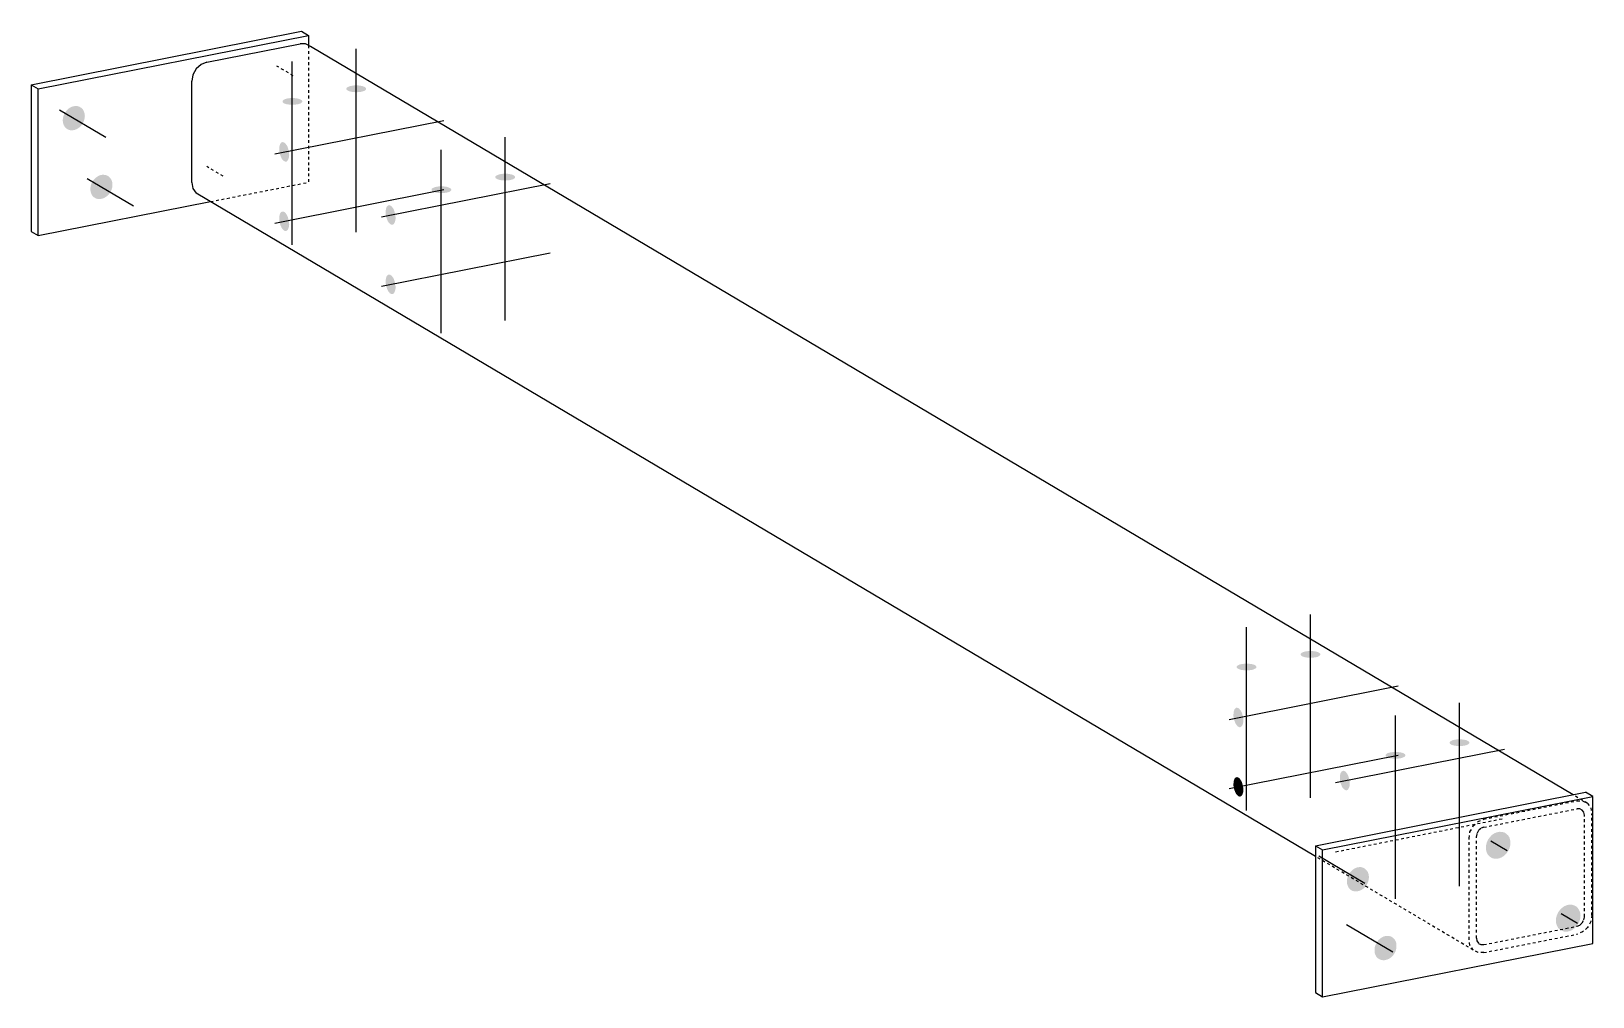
# Model space of a CAD drawing. Header units: millimetres. Extents: x 10 to 28380, y 5 to 690.
# Drawn here: x 10 to 1110, y 10 to 690 of the extents above; entities that cross this region are included whole.
import ezdxf

# ---------------------------------------------------------------- set-up
doc = ezdxf.new("R2010")
doc.units = ezdxf.units.MM
doc.linetypes.add('DXK_LINE_DOT2', pattern=[3.9198, 1.9599, -1.9599])
doc.layers.add('STÅL', color=7, linetype='Continuous')

msp = doc.modelspace()

# ---------------------------------------------------------------- hatches: boundary and pattern name
at = {"layer": 'STÅL', "linetype": 'Continuous'}
for points in [[(238.7, 646.7), (237.2, 646.8), (235.8, 646.9), (234.6, 647.2), (233.5, 647.5), (232.6, 647.9), (232, 648.4), (231.7, 648.9), (231.7, 649.4), (232, 649.9), (232.6, 650.3), (233.5, 650.7), (234.6, 651.1), (235.8, 651.3), (237.2, 651.5), (238.7, 651.5), (240.1, 651.5), (241.5, 651.3), (242.8, 651.1), (243.9, 650.7), (244.7, 650.3), (245.3, 649.9), (245.6, 649.4), (245.6, 648.9), (245.3, 648.4), (244.7, 647.9), (243.9, 647.5), (242.8, 647.2), (241.5, 646.9), (240.1, 646.8)], [(193.6, 637.9), (192.2, 637.9), (190.8, 638.1), (189.5, 638.3), (188.4, 638.6), (187.6, 639), (187, 639.5), (186.7, 640), (186.7, 640.5), (187, 641), (187.6, 641.4), (188.4, 641.8), (189.5, 642.2), (190.8, 642.4), (192.2, 642.6), (193.6, 642.6), (195.1, 642.6), (196.5, 642.4), (197.8, 642.2), (198.8, 641.8), (199.7, 641.4), (200.3, 641), (200.6, 640.5), (200.6, 640), (200.3, 639.5), (199.7, 639), (198.8, 638.6), (197.8, 638.3), (196.5, 638.1), (195.1, 637.9)], [(33.3, 632.2), (34.4, 633.7), (35.7, 635), (37.2, 636), (38.8, 636.7), (40.4, 637), (42, 637), (43.5, 636.5), (44.8, 635.8), (45.9, 634.7), (46.7, 633.3), (47.2, 631.7), (47.4, 630), (47.2, 628.2), (46.7, 626.4), (45.9, 624.7), (44.8, 623.2), (43.5, 621.9), (42, 620.9), (40.4, 620.2), (38.8, 619.9), (37.2, 619.9), (35.7, 620.4), (34.4, 621.1), (33.3, 622.2), (32.5, 623.6), (32, 625.2), (31.8, 626.9), (32, 628.7), (32.5, 630.5)], [(191.1, 605.3), (191.3, 603.9), (191.4, 602.5), (191.3, 601.2), (191, 600), (190.6, 599.1), (190.1, 598.4), (189.5, 597.9), (188.9, 597.8), (188.2, 598), (187.4, 598.4), (186.7, 599.2), (186, 600.2), (185.5, 601.3), (185, 602.7), (184.6, 604.1), (184.4, 605.5), (184.4, 606.9), (184.5, 608.2), (184.7, 609.4), (185.1, 610.3), (185.6, 611), (186.2, 611.5), (186.8, 611.6), (187.6, 611.4), (188.3, 611), (189, 610.2), (189.7, 609.3), (190.3, 608.1), (190.7, 606.8)], [(52.8, 583.8), (53.8, 585.3), (55.2, 586.6), (56.7, 587.6), (58.2, 588.3), (59.9, 588.6), (61.5, 588.5), (63, 588.1), (64.3, 587.3), (65.4, 586.2), (66.2, 584.9), (66.7, 583.3), (66.8, 581.6), (66.7, 579.8), (66.2, 578), (65.4, 576.3), (64.3, 574.8), (62.9, 573.5), (61.5, 572.5), (59.9, 571.8), (58.2, 571.5), (56.6, 571.5), (55.2, 571.9), (53.8, 572.7), (52.7, 573.8), (51.9, 575.2), (51.4, 576.8), (51.3, 578.5), (51.4, 580.3), (51.9, 582.1)], [(343.7, 584.5), (342.2, 584.6), (340.8, 584.7), (339.6, 585), (338.5, 585.3), (337.6, 585.7), (337, 586.2), (336.7, 586.7), (336.7, 587.2), (337, 587.7), (337.6, 588.1), (338.5, 588.5), (339.6, 588.9), (340.8, 589.1), (342.2, 589.3), (343.7, 589.3), (345.1, 589.3), (346.5, 589.1), (347.8, 588.9), (348.9, 588.5), (349.7, 588.1), (350.3, 587.7), (350.6, 587.2), (350.6, 586.7), (350.3, 586.2), (349.7, 585.7), (348.9, 585.3), (347.8, 585), (346.5, 584.7), (345.1, 584.6)], [(298.6, 575.6), (297.2, 575.7), (295.8, 575.9), (294.5, 576.1), (293.4, 576.4), (292.6, 576.8), (292, 577.3), (291.7, 577.8), (291.7, 578.3), (292, 578.8), (292.6, 579.2), (293.4, 579.6), (294.5, 580), (295.8, 580.2), (297.2, 580.4), (298.6, 580.4), (300.1, 580.4), (301.5, 580.2), (302.8, 580), (303.8, 579.6), (304.7, 579.2), (305.3, 578.8), (305.6, 578.3), (305.6, 577.8), (305.3, 577.3), (304.7, 576.8), (303.8, 576.4), (302.8, 576.1), (301.5, 575.9), (300.1, 575.7)], [(191.1, 556.5), (191.3, 555), (191.4, 553.6), (191.3, 552.3), (191, 551.2), (190.6, 550.2), (190.1, 549.5), (189.5, 549.1), (188.9, 548.9), (188.2, 549.1), (187.4, 549.6), (186.7, 550.3), (186, 551.3), (185.5, 552.5), (185, 553.8), (184.6, 555.2), (184.4, 556.6), (184.4, 558), (184.5, 559.4), (184.7, 560.5), (185.1, 561.5), (185.6, 562.2), (186.2, 562.6), (186.8, 562.7), (187.6, 562.6), (188.3, 562.1), (189, 561.4), (189.7, 560.4), (190.3, 559.2), (190.7, 557.9)], [(266.1, 560.9), (266.3, 559.5), (266.4, 558.1), (266.3, 556.8), (266, 555.6), (265.6, 554.6), (265.1, 553.9), (264.5, 553.5), (263.9, 553.4), (263.2, 553.5), (262.4, 554), (261.7, 554.7), (261, 555.7), (260.5, 556.9), (260, 558.2), (259.6, 559.6), (259.4, 561.1), (259.4, 562.5), (259.5, 563.8), (259.7, 564.9), (260.1, 565.9), (260.6, 566.6), (261.2, 567), (261.8, 567.2), (262.6, 567), (263.3, 566.5), (264, 565.8), (264.7, 564.8), (265.3, 563.6), (265.7, 562.3)], [(266.1, 512), (266.3, 510.6), (266.4, 509.2), (266.3, 507.9), (266, 506.7), (265.6, 505.8), (265.1, 505.1), (264.5, 504.6), (263.9, 504.5), (263.2, 504.7), (262.4, 505.1), (261.7, 505.9), (261, 506.9), (260.5, 508), (260, 509.4), (259.6, 510.8), (259.4, 512.2), (259.4, 513.6), (259.5, 514.9), (259.7, 516.1), (260.1, 517), (260.6, 517.7), (261.2, 518.2), (261.8, 518.3), (262.6, 518.1), (263.3, 517.7), (264, 516.9), (264.7, 516), (265.3, 514.8), (265.7, 513.5)], [(911.2, 248.4), (909.7, 248.4), (908.3, 248.6), (907.1, 248.8), (906, 249.1), (905.1, 249.6), (904.5, 250), (904.2, 250.5), (904.2, 251), (904.5, 251.5), (905.1, 251.9), (906, 252.4), (907.1, 252.7), (908.3, 252.9), (909.7, 253.1), (911.2, 253.1), (912.6, 253.1), (914, 252.9), (915.3, 252.7), (916.4, 252.4), (917.2, 251.9), (917.8, 251.5), (918.1, 251), (918.1, 250.5), (917.8, 250), (917.2, 249.6), (916.4, 249.1), (915.3, 248.8), (914, 248.6), (912.6, 248.4)], [(866.1, 239.5), (864.7, 239.5), (863.3, 239.7), (862, 239.9), (860.9, 240.3), (860.1, 240.7), (859.5, 241.1), (859.2, 241.6), (859.2, 242.1), (859.5, 242.6), (860.1, 243.1), (860.9, 243.5), (862, 243.8), (863.3, 244), (864.7, 244.2), (866.1, 244.3), (867.6, 244.2), (869, 244), (870.3, 243.8), (871.3, 243.5), (872.2, 243.1), (872.8, 242.6), (873.1, 242.1), (873.1, 241.6), (872.8, 241.1), (872.2, 240.7), (871.3, 240.3), (870.3, 239.9), (869, 239.7), (867.6, 239.5)], [(863.6, 207), (863.8, 205.5), (863.9, 204.1), (863.8, 202.8), (863.5, 201.6), (863.1, 200.7), (862.6, 200), (862, 199.6), (861.4, 199.4), (860.7, 199.6), (859.9, 200), (859.2, 200.8), (858.5, 201.8), (858, 202.9), (857.5, 204.3), (857.1, 205.7), (856.9, 207.1), (856.9, 208.5), (857, 209.8), (857.2, 211), (857.6, 211.9), (858.1, 212.6), (858.7, 213.1), (859.3, 213.2), (860.1, 213), (860.8, 212.6), (861.5, 211.8), (862.2, 210.9), (862.8, 209.7), (863.2, 208.4)], [(1016.2, 186.2), (1014.7, 186.2), (1013.3, 186.4), (1012.1, 186.6), (1011, 186.9), (1010.1, 187.4), (1009.5, 187.8), (1009.2, 188.3), (1009.2, 188.8), (1009.5, 189.3), (1010.1, 189.7), (1011, 190.2), (1012.1, 190.5), (1013.3, 190.7), (1014.7, 190.9), (1016.2, 190.9), (1017.6, 190.9), (1019, 190.7), (1020.3, 190.5), (1021.4, 190.2), (1022.2, 189.7), (1022.8, 189.3), (1023.1, 188.8), (1023.1, 188.3), (1022.8, 187.8), (1022.2, 187.4), (1021.4, 186.9), (1020.3, 186.6), (1019, 186.4), (1017.6, 186.2)], [(971.1, 177.3), (969.7, 177.3), (968.3, 177.5), (967, 177.7), (965.9, 178.1), (965.1, 178.5), (964.5, 178.9), (964.2, 179.4), (964.2, 179.9), (964.5, 180.4), (965.1, 180.9), (965.9, 181.3), (967, 181.6), (968.3, 181.8), (969.7, 182), (971.1, 182.1), (972.6, 182), (974, 181.8), (975.3, 181.6), (976.3, 181.3), (977.2, 180.9), (977.8, 180.4), (978.1, 179.9), (978.1, 179.4), (977.8, 178.9), (977.2, 178.5), (976.3, 178.1), (975.3, 177.7), (974, 177.5), (972.6, 177.3)], [(938.6, 162.5), (938.8, 161.1), (938.9, 159.7), (938.8, 158.4), (938.5, 157.2), (938.1, 156.3), (937.6, 155.6), (937, 155.1), (936.4, 155), (935.7, 155.2), (934.9, 155.6), (934.2, 156.4), (933.5, 157.3), (933, 158.5), (932.5, 159.8), (932.1, 161.2), (931.9, 162.7), (931.9, 164.1), (932, 165.4), (932.2, 166.6), (932.6, 167.5), (933.1, 168.2), (933.7, 168.6), (934.3, 168.8), (935.1, 168.6), (935.8, 168.2), (936.5, 167.4), (937.2, 166.4), (937.8, 165.3), (938.2, 163.9)], [(863.6, 158.1), (863.8, 156.6), (863.9, 155.2), (863.8, 153.9), (863.5, 152.8), (863.1, 151.8), (862.6, 151.1), (862, 150.7), (861.4, 150.6), (860.7, 150.7), (859.9, 151.2), (859.2, 151.9), (858.5, 152.9), (858, 154.1), (857.5, 155.4), (857.1, 156.8), (856.9, 158.3), (856.9, 159.7), (857, 161), (857.2, 162.1), (857.6, 163.1), (858.1, 163.8), (858.7, 164.2), (859.3, 164.3), (860.1, 164.2), (860.8, 163.7), (861.5, 163), (862.2, 162), (862.8, 160.8), (863.2, 159.5)], [(1036.4, 120.4), (1037.7, 122.1), (1039.1, 123.6), (1040.8, 124.7), (1042.5, 125.4), (1044.4, 125.8), (1046.1, 125.7), (1047.8, 125.3), (1049.2, 124.4), (1050.5, 123.2), (1051.4, 121.7), (1051.9, 119.9), (1052.1, 118), (1051.9, 116), (1051.4, 114), (1050.4, 112.1), (1049.2, 110.4), (1047.8, 109), (1046.1, 107.9), (1044.3, 107.1), (1042.5, 106.8), (1040.8, 106.8), (1039.1, 107.3), (1037.6, 108.2), (1036.4, 109.4), (1035.5, 110.9), (1035, 112.7), (1034.8, 114.6), (1035, 116.6), (1035.5, 118.5)], [(938.3, 96.1), (939.4, 97.6), (940.7, 98.9), (942.2, 99.9), (943.8, 100.6), (945.4, 100.9), (947, 100.9), (948.5, 100.4), (949.8, 99.6), (950.9, 98.5), (951.7, 97.2), (952.2, 95.6), (952.4, 93.9), (952.2, 92.1), (951.7, 90.3), (950.9, 88.6), (949.8, 87.1), (948.5, 85.8), (947, 84.8), (945.4, 84.1), (943.8, 83.8), (942.2, 83.8), (940.7, 84.2), (939.4, 85), (938.3, 86.1), (937.5, 87.5), (937, 89.1), (936.8, 90.8), (937, 92.6), (937.5, 94.4)], [(1085.8, 69.1), (1087, 70.8), (1088.5, 72.2), (1090.1, 73.4), (1091.9, 74.1), (1093.7, 74.5), (1095.5, 74.4), (1097.1, 73.9), (1098.6, 73.1), (1099.8, 71.8), (1100.7, 70.3), (1101.3, 68.6), (1101.5, 66.6), (1101.3, 64.7), (1100.7, 62.7), (1099.8, 60.8), (1098.6, 59.1), (1097.1, 57.7), (1095.5, 56.5), (1093.7, 55.8), (1091.9, 55.4), (1090.1, 55.5), (1088.5, 56), (1087, 56.8), (1085.8, 58), (1084.9, 59.6), (1084.3, 61.3), (1084.1, 63.2), (1084.3, 65.2), (1084.9, 67.2)], [(957.8, 47.6), (958.8, 49.2), (960.2, 50.5), (961.7, 51.5), (963.2, 52.2), (964.9, 52.5), (966.5, 52.4), (968, 52), (969.3, 51.2), (970.4, 50.1), (971.2, 48.7), (971.7, 47.2), (971.8, 45.4), (971.7, 43.6), (971.2, 41.9), (970.4, 40.2), (969.3, 38.6), (967.9, 37.3), (966.5, 36.3), (964.9, 35.7), (963.2, 35.3), (961.6, 35.4), (960.2, 35.8), (958.8, 36.6), (957.7, 37.7), (956.9, 39.1), (956.4, 40.7), (956.3, 42.4), (956.4, 44.2), (956.9, 45.9)]]:
    msp.add_hatch(color=96, dxfattribs=at).paths.add_polyline_path(points)

# ---------------------------------------------------------------- linework, layer by layer
at = {"layer": 'STÅL', "color": 2, "linetype": 'Continuous'}
for p, q in [((9.6, 652), (200.1, 689.7)), ((14.6, 649.1), (205.1, 686.7)), ((200.1, 689.7), (205.1, 686.7)), ((205.1, 686.7), (205.1, 679.6)), ((133.3, 667.8), (199.1, 680.8)), ((203, 680.7), (199.1, 680.8)), ((206.4, 679), (203, 680.7)), ((1096.3, 151.8), (206.4, 679)), ((125.9, 663.1), (123.6, 659)), ((129.3, 666.2), (125.9, 663.1)), ((133.3, 667.8), (129.3, 666.2)), ((9.6, 652), (9.6, 548.7)), ((9.6, 652), (14.6, 649.1)), ((123.6, 659), (122.9, 654.5)), ((122.9, 583.1), (122.9, 654.5)), ((14.6, 545.7), (14.6, 649.1)), ((122.9, 583.1), (123.6, 578.9)), ((123.6, 578.9), (125.9, 575.7)), ((914.6, 108.5), (125.9, 575.7)), ((14.6, 545.7), (136, 569.7)), ((9.6, 548.7), (14.6, 545.7)), ((914.6, 115.9), (1105.1, 153.6)), ((919.6, 113), (1110.1, 150.6)), ((1110.1, 150.6), (1105.1, 153.6)), ((1110.1, 47.2), (1110.1, 150.6)), ((914.6, 115.9), (914.6, 12.6)), ((914.6, 115.9), (919.6, 113)), ((919.6, 9.6), (919.6, 113)), ((919.6, 9.6), (1110.1, 47.2)), ((914.6, 12.6), (919.6, 9.6))]:
    msp.add_line(p, q, dxfattribs=at)
at = {"layer": 'STÅL', "color": 7, "linetype": 'DXK_LINE_DOT2'}
for p, q in [((205.1, 679.6), (205.1, 583.3)), ((136, 569.7), (205.1, 583.3)), ((1033.3, 134.7), (1099.1, 147.7)), ((1106.4, 145.8), (1096.3, 151.8)), ((1099.1, 147.7), (1103, 147.6)), ((1103, 147.6), (1106.4, 145.8)), ((1106.4, 145.8), (1108.7, 142.6)), ((1025.9, 129.9), (1029.3, 133)), ((1029.3, 133), (1033.3, 134.7)), ((1033.3, 129), (1099.1, 142)), ((1101.1, 142), (1099.1, 142)), ((1102.7, 141.1), (1101.1, 142)), ((1103.9, 139.5), (1102.7, 141.1)), ((1104.3, 137.4), (1103.9, 139.5)), ((1104.3, 66), (1104.3, 137.4)), ((1108.7, 142.6), (1109.5, 138.4)), ((1109.5, 67), (1109.5, 138.4)), ((1022.9, 121.3), (1023.6, 125.8)), ((1022.9, 49.9), (1022.9, 121.3)), ((1023.6, 125.8), (1025.9, 129.9)), ((1028.5, 124.6), (1028.1, 122.4)), ((1028.1, 50.9), (1028.1, 122.4)), ((1029.6, 126.6), (1028.5, 124.6)), ((1031.3, 128.2), (1029.6, 126.6)), ((1033.3, 129), (1031.3, 128.2)), ((1025.9, 42.5), (914.6, 108.5)), ((1109.5, 67), (1108.7, 62.5)), ((1033.3, 46.3), (1099.1, 59.3)), ((1099.1, 59.3), (1101.1, 60.1)), ((1103, 55.3), (1099.1, 53.7)), ((1101.1, 60.1), (1102.7, 61.7)), ((1102.7, 61.7), (1103.9, 63.7)), ((1106.4, 58.4), (1103, 55.3)), ((1103.9, 63.7), (1104.3, 66)), ((1108.7, 62.5), (1106.4, 58.4)), ((1023.6, 45.8), (1022.9, 49.9)), ((1025.9, 42.5), (1023.6, 45.8)), ((1028.1, 50.9), (1028.5, 48.9)), ((1028.5, 48.9), (1029.6, 47.2)), ((1029.6, 47.2), (1031.3, 46.4)), ((1031.3, 46.4), (1033.3, 46.3)), ((1033.3, 40.7), (1099.1, 53.7)), ((1029.3, 40.8), (1025.9, 42.5)), ((1033.3, 40.7), (1029.3, 40.8))]:
    msp.add_line(p, q, dxfattribs=at)
at = {"layer": 'STÅL', "color": 96, "linetype": 'Continuous'}
for p, q in [((238.7, 548.1), (238.7, 677.3)), ((193.6, 539.2), (193.6, 668.4)), ((29.6, 634.4), (62.1, 615.1)), ((181.4, 603.4), (300.4, 626.9)), ((298.6, 477), (298.6, 606.2)), ((343.7, 485.9), (343.7, 615.1)), ((49.1, 585.9), (81.6, 566.7)), ((181.4, 554.6), (300.4, 578.1)), ((256.4, 559), (375.4, 582.5)), ((256.4, 510.1), (375.4, 533.6)), ((911.2, 149.7), (911.2, 278.9)), ((866.1, 140.8), (866.1, 270)), ((853.9, 205), (972.9, 228.5)), ((1016.2, 87.5), (1016.2, 216.7)), ((971.1, 78.6), (971.1, 207.8)), ((853.9, 156.2), (972.9, 179.7)), ((928.9, 160.6), (1047.9, 184.1)), ((1049.9, 112.4), (1038.4, 119.2)), ((949.6, 89.4), (917.1, 108.6)), ((1099.3, 61.1), (1087.8, 67.9)), ((969.1, 40.9), (936.6, 60.2))]:
    msp.add_line(p, q, dxfattribs=at)
at = {"layer": 'STÅL', "color": 96, "linetype": 'DXK_LINE_DOT2'}
for p, q in [((194.3, 658.3), (182.8, 665.1)), ((144.9, 587.5), (133.4, 594.3)), ((928.9, 111.7), (1047.9, 135.3))]:
    msp.add_line(p, q, dxfattribs=at)

doc.saveas('drawing.dxf')
